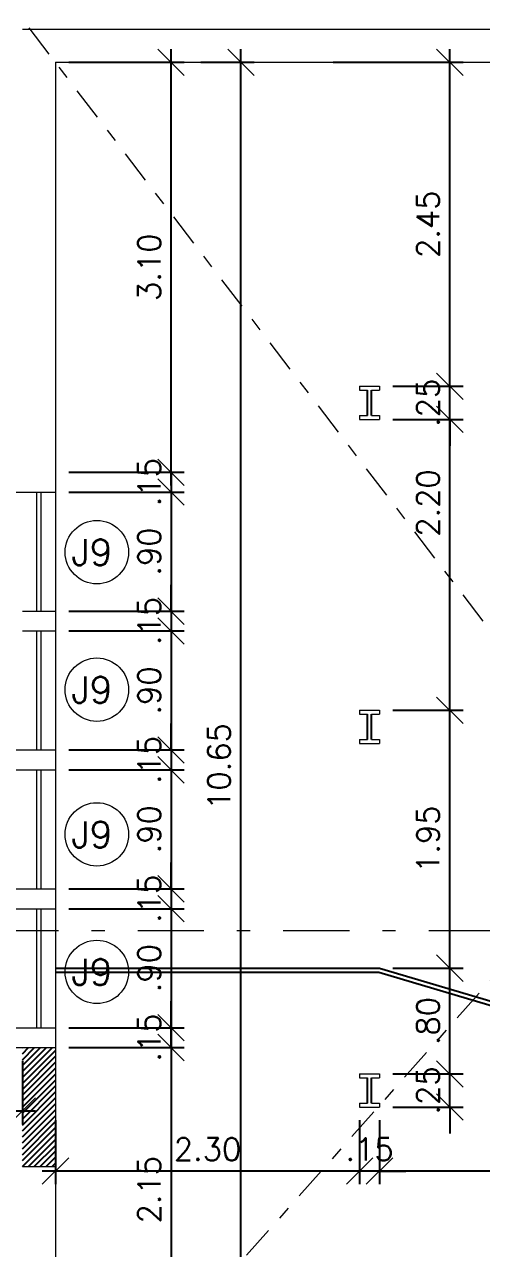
# Model space of a CAD drawing. Header units: millimetres. Extents: x 521 to 1055, y 261 to 520.
# Drawn here: x 743.57 to 747.02, y 495.5 to 504.75 of the extents above; entities that cross this region are included whole.
import ezdxf

# ---------------------------------------------------------------- set-up
doc = ezdxf.new("R2010")
doc.units = ezdxf.units.MM
for name, pattern in [('CONTINU', [0]), ('DASHDOT', [1, 0.5, -0.25, 0, -0.25]), ('DASHDOTX2', [2, 1, -0.5, 0, -0.5])]:
    doc.linetypes.add(name, pattern=pattern)
doc.layers.add('0.1', color=8, linetype='Continuous', lineweight=13)
doc.styles.add('ROMANS', font='romans')
doc.styles.get("Standard").update_dxf_attribs({"font": 'romans.shx'})
doc.dimstyles.new('Fares Eng - 50', dxfattribs={"dimscale": 2, "dimtxt": 0.085, "dimasz": 0.1, "dimexe": 0.05, "dimexo": 0.05, "dimgap": 0.04, "dimtad": 1, "dimzin": 4, "dimdsep": 46, "dimtxsty": 'ROMANS', "dimblk1": 'OBLIQUE', "dimblk2": 'OBLIQUE', "dimsah": 1, "dimcen": 0.05, "dimdle": 0.05, "dimclrd": 8, "dimclre": 8, "dimclrt": 8, "dimaunit": 1, "dimadec": 0, "dimazin": 0, "dimtfac": 1, "dimtix": 1, "dimtmove": 2, "dimatfit": 0, "dimldrblk": 'OPEN90', "dimfxl": 1, "dimtolj": 1, "dimtzin": 0, "dimarcsym": 0})

# ---------------------------------------------------------------- blocks, each defined once
blk = doc.blocks.new('_OBLIQUE')
at = {"color": 0, "linetype": 'ByBlock'}
blk.add_line((-0.5, -0.5), (0.5, 0.5), dxfattribs=at)
blk = doc.blocks.new('*D158')
at = {"layer": '0.1', "color": 8, "linetype": 'CONTINU', "lineweight": -2, "transparency": 16777216}
for p, q in [((744.6763, 501.2669), (744.6763, 504.5669)), ((743.9027, 504.4669), (744.7763, 504.4669)), ((743.9027, 501.3669), (744.7763, 501.3669))]:
    blk.add_line(p, q, dxfattribs=at)
at = {"layer": 'DEFPOINTS', "color": 0, "linetype": 'CONTINU', "lineweight": -2, "transparency": 16777216}
for p in [(743.8027, 504.4669), (744.6763, 504.4669), (743.8027, 501.3669)]:
    blk.add_point(p, dxfattribs=at)
at = {"layer": '0.1', "color": 8, "linetype": 'CONTINU', "lineweight": -2, "transparency": 16777216, "xscale": 0.2, "yscale": 0.2, "zscale": 0.2}
for p, rotation in [((744.6763, 504.4669), 90), ((744.6763, 501.3669), 270)]:
    blk.add_blockref('_OBLIQUE', p, dxfattribs=dict(at, rotation=rotation))
at = {"layer": '0.1', "color": 8, "linetype": 'CONTINU', "transparency": 16777216, "insert": (744.5113, 502.9169), "char_height": 0.17, "attachment_point": 5, "rotation": 90, "style": 'ROMANS'}
blk.add_mtext('\\A1;3.10', dxfattribs=at)
blk = doc.blocks.new('_Open90')
at = {"color": 0, "linetype": 'ByBlock', "lineweight": -2}
for p, q in [((-0.5, 0.5), (0, 0)), ((0, 0), (-1, 0)), ((0, 0), (-0.5, -0.5))]:
    blk.add_line(p, q, dxfattribs=at)
blk = doc.blocks.new('*D159')
at = {"layer": '0.1', "color": 8, "linetype": 'CONTINU', "lineweight": -2, "transparency": 16777216}
for p, q in [((744.6763, 501.3669), (744.6763, 501.5669)), ((743.9027, 501.3669), (744.7763, 501.3669)), ((744.6763, 501.3669), (744.6763, 501.2169)), ((743.9027, 501.2169), (744.7763, 501.2169)), ((744.6763, 501.2169), (744.6763, 501.0169))]:
    blk.add_line(p, q, dxfattribs=at)
at = {"layer": 'DEFPOINTS', "color": 0, "linetype": 'CONTINU', "lineweight": -2, "transparency": 16777216}
for p in [(743.8027, 501.3669), (743.8027, 501.2169), (744.6763, 501.2169)]:
    blk.add_point(p, dxfattribs=at)
at = {"layer": '0.1', "color": 8, "linetype": 'CONTINU', "lineweight": -2, "transparency": 16777216, "xscale": 0.2, "yscale": 0.2, "zscale": 0.2}
for p, rotation in [((744.6763, 501.3669), 270), ((744.6763, 501.2169), 90)]:
    blk.add_blockref('_OBLIQUE', p, dxfattribs=dict(at, rotation=rotation))
at = {"layer": '0.1', "color": 8, "linetype": 'CONTINU', "transparency": 16777216, "insert": (744.5113, 501.2919), "char_height": 0.17, "attachment_point": 5, "rotation": 90, "style": 'ROMANS'}
blk.add_mtext('\\A1;.15', dxfattribs=at)
blk = doc.blocks.new('*D160')
at = {"layer": '0.1', "color": 8, "linetype": 'CONTINU', "lineweight": -2, "transparency": 16777216}
for p, q in [((744.6763, 501.3169), (744.6763, 500.2169)), ((743.9027, 501.2169), (744.7763, 501.2169)), ((743.9027, 500.3169), (744.7763, 500.3169))]:
    blk.add_line(p, q, dxfattribs=at)
at = {"layer": 'DEFPOINTS', "color": 0, "linetype": 'CONTINU', "lineweight": -2, "transparency": 16777216}
for p in [(743.8027, 501.2169), (743.8027, 500.3169), (744.6763, 500.3169)]:
    blk.add_point(p, dxfattribs=at)
at = {"layer": '0.1', "color": 8, "linetype": 'CONTINU', "lineweight": -2, "transparency": 16777216, "xscale": 0.2, "yscale": 0.2, "zscale": 0.2}
for p, rotation in [((744.6763, 501.2169), 90), ((744.6763, 500.3169), 270)]:
    blk.add_blockref('_OBLIQUE', p, dxfattribs=dict(at, rotation=rotation))
at = {"layer": '0.1', "color": 8, "linetype": 'CONTINU', "transparency": 16777216, "insert": (744.5113, 500.7669), "char_height": 0.17, "attachment_point": 5, "rotation": 90, "style": 'ROMANS'}
blk.add_mtext('\\A1;.90', dxfattribs=at)
blk = doc.blocks.new('*D161')
at = {"layer": '0.1', "color": 8, "linetype": 'CONTINU', "lineweight": -2, "transparency": 16777216}
for p, q in [((744.6763, 500.3169), (744.6763, 500.5169)), ((743.9027, 500.3169), (744.7763, 500.3169)), ((744.6763, 500.3169), (744.6763, 500.1669)), ((743.9027, 500.1669), (744.7763, 500.1669)), ((744.6763, 500.1669), (744.6763, 499.9669))]:
    blk.add_line(p, q, dxfattribs=at)
at = {"layer": 'DEFPOINTS', "color": 0, "linetype": 'CONTINU', "lineweight": -2, "transparency": 16777216}
for p in [(743.8027, 500.3169), (743.8027, 500.1669), (744.6763, 500.1669)]:
    blk.add_point(p, dxfattribs=at)
at = {"layer": '0.1', "color": 8, "linetype": 'CONTINU', "lineweight": -2, "transparency": 16777216, "xscale": 0.2, "yscale": 0.2, "zscale": 0.2}
for p, rotation in [((744.6763, 500.3169), 270), ((744.6763, 500.1669), 90)]:
    blk.add_blockref('_OBLIQUE', p, dxfattribs=dict(at, rotation=rotation))
at = {"layer": '0.1', "color": 8, "linetype": 'CONTINU', "transparency": 16777216, "insert": (744.5113, 500.2419), "char_height": 0.17, "attachment_point": 5, "rotation": 90, "style": 'ROMANS'}
blk.add_mtext('\\A1;.15', dxfattribs=at)
blk = doc.blocks.new('*D162')
at = {"layer": '0.1', "color": 8, "linetype": 'CONTINU', "lineweight": -2, "transparency": 16777216}
for p, q in [((744.6763, 500.2669), (744.6763, 499.1669)), ((743.9027, 500.1669), (744.7763, 500.1669)), ((743.9027, 499.2669), (744.7763, 499.2669))]:
    blk.add_line(p, q, dxfattribs=at)
at = {"layer": 'DEFPOINTS', "color": 0, "linetype": 'CONTINU', "lineweight": -2, "transparency": 16777216}
for p in [(743.8027, 500.1669), (743.8027, 499.2669), (744.6763, 499.2669)]:
    blk.add_point(p, dxfattribs=at)
at = {"layer": '0.1', "color": 8, "linetype": 'CONTINU', "lineweight": -2, "transparency": 16777216, "xscale": 0.2, "yscale": 0.2, "zscale": 0.2}
for p, rotation in [((744.6763, 500.1669), 90), ((744.6763, 499.2669), 270)]:
    blk.add_blockref('_OBLIQUE', p, dxfattribs=dict(at, rotation=rotation))
at = {"layer": '0.1', "color": 8, "linetype": 'CONTINU', "transparency": 16777216, "insert": (744.5113, 499.7169), "char_height": 0.17, "attachment_point": 5, "rotation": 90, "style": 'ROMANS'}
blk.add_mtext('\\A1;.90', dxfattribs=at)
blk = doc.blocks.new('*D163')
at = {"layer": '0.1', "color": 8, "linetype": 'CONTINU', "lineweight": -2, "transparency": 16777216}
for p, q in [((744.6763, 499.2669), (744.6763, 499.4669)), ((743.9027, 499.2669), (744.7763, 499.2669)), ((744.6763, 499.2669), (744.6763, 499.1169)), ((743.9027, 499.1169), (744.7763, 499.1169)), ((744.6763, 499.1169), (744.6763, 498.9169))]:
    blk.add_line(p, q, dxfattribs=at)
at = {"layer": 'DEFPOINTS', "color": 0, "linetype": 'CONTINU', "lineweight": -2, "transparency": 16777216}
for p in [(743.8027, 499.2669), (743.8027, 499.1169), (744.6763, 499.1169)]:
    blk.add_point(p, dxfattribs=at)
at = {"layer": '0.1', "color": 8, "linetype": 'CONTINU', "lineweight": -2, "transparency": 16777216, "xscale": 0.2, "yscale": 0.2, "zscale": 0.2}
for p, rotation in [((744.6763, 499.2669), 270), ((744.6763, 499.1169), 90)]:
    blk.add_blockref('_OBLIQUE', p, dxfattribs=dict(at, rotation=rotation))
at = {"layer": '0.1', "color": 8, "linetype": 'CONTINU', "transparency": 16777216, "insert": (744.5113, 499.1919), "char_height": 0.17, "attachment_point": 5, "rotation": 90, "style": 'ROMANS'}
blk.add_mtext('\\A1;.15', dxfattribs=at)
blk = doc.blocks.new('*D164')
at = {"layer": '0.1', "color": 8, "linetype": 'CONTINU', "lineweight": -2, "transparency": 16777216}
for p, q in [((744.6763, 499.2169), (744.6763, 498.1169)), ((743.9027, 499.1169), (744.7763, 499.1169)), ((743.9027, 498.2169), (744.7763, 498.2169))]:
    blk.add_line(p, q, dxfattribs=at)
at = {"layer": 'DEFPOINTS', "color": 0, "linetype": 'CONTINU', "lineweight": -2, "transparency": 16777216}
for p in [(743.8027, 499.1169), (743.8027, 498.2169), (744.6763, 498.2169)]:
    blk.add_point(p, dxfattribs=at)
at = {"layer": '0.1', "color": 8, "linetype": 'CONTINU', "lineweight": -2, "transparency": 16777216, "xscale": 0.2, "yscale": 0.2, "zscale": 0.2}
for p, rotation in [((744.6763, 499.1169), 90), ((744.6763, 498.2169), 270)]:
    blk.add_blockref('_OBLIQUE', p, dxfattribs=dict(at, rotation=rotation))
at = {"layer": '0.1', "color": 8, "linetype": 'CONTINU', "transparency": 16777216, "insert": (744.5113, 498.6669), "char_height": 0.17, "attachment_point": 5, "rotation": 90, "style": 'ROMANS'}
blk.add_mtext('\\A1;.90', dxfattribs=at)
blk = doc.blocks.new('*D165')
at = {"layer": '0.1', "color": 8, "linetype": 'CONTINU', "lineweight": -2, "transparency": 16777216}
for p, q in [((744.6763, 498.2169), (744.6763, 498.4169)), ((743.9027, 498.2169), (744.7763, 498.2169)), ((744.6763, 498.2169), (744.6763, 498.0669)), ((743.9027, 498.0669), (744.7763, 498.0669)), ((744.6763, 498.0669), (744.6763, 497.8669))]:
    blk.add_line(p, q, dxfattribs=at)
at = {"layer": 'DEFPOINTS', "color": 0, "linetype": 'CONTINU', "lineweight": -2, "transparency": 16777216}
for p in [(743.8027, 498.2169), (743.8027, 498.0669), (744.6763, 498.0669)]:
    blk.add_point(p, dxfattribs=at)
at = {"layer": '0.1', "color": 8, "linetype": 'CONTINU', "lineweight": -2, "transparency": 16777216, "xscale": 0.2, "yscale": 0.2, "zscale": 0.2}
for p, rotation in [((744.6763, 498.2169), 270), ((744.6763, 498.0669), 90)]:
    blk.add_blockref('_OBLIQUE', p, dxfattribs=dict(at, rotation=rotation))
at = {"layer": '0.1', "color": 8, "linetype": 'CONTINU', "transparency": 16777216, "insert": (744.5113, 498.1419), "char_height": 0.17, "attachment_point": 5, "rotation": 90, "style": 'ROMANS'}
blk.add_mtext('\\A1;.15', dxfattribs=at)
blk = doc.blocks.new('*D166')
at = {"layer": '0.1', "color": 8, "linetype": 'CONTINU', "lineweight": -2, "transparency": 16777216}
for p, q in [((744.6763, 498.1669), (744.6763, 497.0669)), ((743.9027, 498.0669), (744.7763, 498.0669)), ((743.9027, 497.1669), (744.7763, 497.1669))]:
    blk.add_line(p, q, dxfattribs=at)
at = {"layer": 'DEFPOINTS', "color": 0, "linetype": 'CONTINU', "lineweight": -2, "transparency": 16777216}
for p in [(743.8027, 498.0669), (743.8027, 497.1669), (744.6763, 497.1669)]:
    blk.add_point(p, dxfattribs=at)
at = {"layer": '0.1', "color": 8, "linetype": 'CONTINU', "lineweight": -2, "transparency": 16777216, "xscale": 0.2, "yscale": 0.2, "zscale": 0.2}
for p, rotation in [((744.6763, 498.0669), 90), ((744.6763, 497.1669), 270)]:
    blk.add_blockref('_OBLIQUE', p, dxfattribs=dict(at, rotation=rotation))
at = {"layer": '0.1', "color": 8, "linetype": 'CONTINU', "transparency": 16777216, "insert": (744.5113, 497.6169), "char_height": 0.17, "attachment_point": 5, "rotation": 90, "style": 'ROMANS'}
blk.add_mtext('\\A1;.90', dxfattribs=at)
blk = doc.blocks.new('*D167')
at = {"layer": '0.1', "color": 8, "linetype": 'CONTINU', "lineweight": -2, "transparency": 16777216}
for p, q in [((744.6763, 497.1669), (744.6763, 497.3669)), ((743.9027, 497.1669), (744.7763, 497.1669)), ((744.6763, 497.0169), (744.6763, 497.1669)), ((743.9027, 497.0169), (744.7763, 497.0169)), ((744.6763, 497.0169), (744.6763, 496.8169))]:
    blk.add_line(p, q, dxfattribs=at)
at = {"layer": 'DEFPOINTS', "color": 0, "linetype": 'CONTINU', "lineweight": -2, "transparency": 16777216}
for p in [(743.8027, 497.1669), (744.6763, 497.1669), (743.8027, 497.0169)]:
    blk.add_point(p, dxfattribs=at)
at = {"layer": '0.1', "color": 8, "linetype": 'CONTINU', "lineweight": -2, "transparency": 16777216, "xscale": 0.2, "yscale": 0.2, "zscale": 0.2}
for p, rotation in [((744.6763, 497.1669), 270), ((744.6763, 497.0169), 90)]:
    blk.add_blockref('_OBLIQUE', p, dxfattribs=dict(at, rotation=rotation))
at = {"layer": '0.1', "color": 8, "linetype": 'CONTINU', "transparency": 16777216, "insert": (744.5113, 497.0919), "char_height": 0.17, "attachment_point": 5, "rotation": 90, "style": 'ROMANS'}
blk.add_mtext('\\A1;.15', dxfattribs=at)
blk = doc.blocks.new('*D91')
at = {"layer": '0.1', "color": 8, "linetype": 'CONTINU', "lineweight": -2, "transparency": 16777216}
for p, q in [((744.6763, 497.1169), (744.6763, 494.7669)), ((743.9027, 497.0169), (744.7763, 497.0169)), ((743.9027, 494.8669), (744.7763, 494.8669))]:
    blk.add_line(p, q, dxfattribs=at)
at = {"layer": 'DEFPOINTS', "color": 0, "linetype": 'CONTINU', "lineweight": -2, "transparency": 16777216}
for p in [(743.8027, 497.0169), (743.8027, 494.8669), (744.6763, 494.8669)]:
    blk.add_point(p, dxfattribs=at)
at = {"layer": '0.1', "color": 8, "linetype": 'CONTINU', "lineweight": -2, "transparency": 16777216, "xscale": 0.2, "yscale": 0.2, "zscale": 0.2}
for p, rotation in [((744.6763, 497.0169), 90), ((744.6763, 494.8669), 270)]:
    blk.add_blockref('_OBLIQUE', p, dxfattribs=dict(at, rotation=rotation))
at = {"layer": '0.1', "color": 8, "linetype": 'CONTINU', "transparency": 16777216, "insert": (744.5113, 495.9419), "char_height": 0.17, "attachment_point": 5, "rotation": 90, "style": 'ROMANS'}
blk.add_mtext('\\A1;2.15', dxfattribs=at)
blk = doc.blocks.new('*D168')
at = {"layer": '0.1', "color": 8, "linetype": 'CONTINU', "lineweight": -2, "transparency": 16777216}
for p, q in [((745.2048, 493.7169), (745.2048, 504.5669)), ((744.9027, 504.4669), (745.3048, 504.4669)), ((744.8763, 493.8169), (745.3048, 493.8169))]:
    blk.add_line(p, q, dxfattribs=at)
at = {"layer": 'DEFPOINTS', "color": 0, "linetype": 'CONTINU', "lineweight": -2, "transparency": 16777216}
for p in [(744.8027, 504.4669), (745.2048, 504.4669), (744.7763, 493.8169)]:
    blk.add_point(p, dxfattribs=at)
at = {"layer": '0.1', "color": 8, "linetype": 'CONTINU', "lineweight": -2, "transparency": 16777216, "xscale": 0.2, "yscale": 0.2, "zscale": 0.2}
for p, rotation in [((745.2048, 504.4669), 90), ((745.2048, 493.8169), 270)]:
    blk.add_blockref('_OBLIQUE', p, dxfattribs=dict(at, rotation=rotation))
at = {"layer": '0.1', "color": 8, "linetype": 'CONTINU', "transparency": 16777216, "insert": (745.0398, 499.1419), "char_height": 0.17, "attachment_point": 5, "rotation": 90, "style": 'ROMANS'}
blk.add_mtext('\\A1;10.65', dxfattribs=at)
blk = doc.blocks.new('*D217')
at = {"layer": '0.1', "color": 8, "linetype": 'CONTINU', "lineweight": -2, "transparency": 16777216}
for p, q in [((739.5027, 496.9169), (739.5027, 496.4368)), ((743.5527, 496.9169), (743.5527, 496.4368)), ((743.6527, 496.5368), (739.4027, 496.5368))]:
    blk.add_line(p, q, dxfattribs=at)
at = {"layer": 'DEFPOINTS', "color": 0, "linetype": 'CONTINU', "lineweight": -2, "transparency": 16777216}
for p in [(739.5027, 497.0169), (743.5527, 497.0169), (739.5027, 496.5368)]:
    blk.add_point(p, dxfattribs=at)
at = {"layer": '0.1', "color": 8, "linetype": 'CONTINU', "lineweight": -2, "transparency": 16777216, "xscale": 0.2, "yscale": 0.2, "zscale": 0.2, "rotation": 180}
blk.add_blockref('_OBLIQUE', (739.5027, 496.5368), dxfattribs=at)
at = {"layer": '0.1', "color": 8, "linetype": 'CONTINU', "lineweight": -2, "transparency": 16777216, "xscale": 0.2, "yscale": 0.2, "zscale": 0.2}
blk.add_blockref('_OBLIQUE', (743.5527, 496.5368), dxfattribs=at)
at = {"layer": '0.1', "color": 8, "linetype": 'CONTINU', "transparency": 16777216, "insert": (741.5277, 496.7018), "char_height": 0.17, "attachment_point": 5, "style": 'ROMANS'}
blk.add_mtext('\\A1;4.05', dxfattribs=at)
blk = doc.blocks.new('*D3544')
at = {"layer": '0.1', "color": 8, "linetype": 'CONTINU', "lineweight": -2, "transparency": 16777216}
for p, q in [((746.2527, 496.4669), (746.2527, 495.9832)), ((748.9527, 496.4669), (748.9527, 495.9832)), ((749.0527, 496.0832), (746.1527, 496.0832))]:
    blk.add_line(p, q, dxfattribs=at)
at = {"layer": 'DEFPOINTS', "color": 0, "linetype": 'CONTINU', "lineweight": -2, "transparency": 16777216}
for p in [(746.2527, 496.5669), (748.9527, 496.5669), (746.2527, 496.0832)]:
    blk.add_point(p, dxfattribs=at)
at = {"layer": '0.1', "color": 8, "linetype": 'CONTINU', "lineweight": -2, "transparency": 16777216, "xscale": 0.2, "yscale": 0.2, "zscale": 0.2, "rotation": 180}
blk.add_blockref('_OBLIQUE', (746.2527, 496.0832), dxfattribs=at)
at = {"layer": '0.1', "color": 8, "linetype": 'CONTINU', "lineweight": -2, "transparency": 16777216, "xscale": 0.2, "yscale": 0.2, "zscale": 0.2}
blk.add_blockref('_OBLIQUE', (748.9527, 496.0832), dxfattribs=at)
at = {"layer": '0.1', "color": 8, "linetype": 'CONTINU', "lineweight": -2, "transparency": 16777216, "insert": (747.6027, 496.2482), "char_height": 0.17, "attachment_point": 5, "style": 'ROMANS'}
blk.add_mtext('\\A1;2.70', dxfattribs=at)
blk = doc.blocks.new('*D3545')
at = {"layer": '0.1', "color": 8, "linetype": 'CONTINU', "lineweight": -2, "transparency": 16777216}
for p, q in [((746.1027, 496.4669), (746.1027, 495.9832)), ((746.2527, 496.4669), (746.2527, 495.9832)), ((746.1027, 496.0832), (745.9027, 496.0832)), ((746.2527, 496.0832), (746.1027, 496.0832)), ((746.2527, 496.0832), (746.4527, 496.0832))]:
    blk.add_line(p, q, dxfattribs=at)
at = {"layer": 'DEFPOINTS', "color": 0, "linetype": 'CONTINU', "lineweight": -2, "transparency": 16777216}
for p in [(746.1027, 496.5669), (746.2527, 496.5669), (746.1027, 496.0832)]:
    blk.add_point(p, dxfattribs=at)
at = {"layer": '0.1', "color": 8, "linetype": 'CONTINU', "lineweight": -2, "transparency": 16777216, "xscale": 0.2, "yscale": 0.2, "zscale": 0.2}
blk.add_blockref('_OBLIQUE', (746.1027, 496.0832), dxfattribs=at)
at = {"layer": '0.1', "color": 8, "linetype": 'CONTINU', "lineweight": -2, "transparency": 16777216, "xscale": 0.2, "yscale": 0.2, "zscale": 0.2, "rotation": 180}
blk.add_blockref('_OBLIQUE', (746.2527, 496.0832), dxfattribs=at)
at = {"layer": '0.1', "color": 8, "linetype": 'CONTINU', "lineweight": -2, "transparency": 16777216, "insert": (746.1777, 496.2482), "char_height": 0.17, "attachment_point": 5, "style": 'ROMANS'}
blk.add_mtext('\\A1;.15', dxfattribs=at)
blk = doc.blocks.new('*D3546')
at = {"layer": '0.1', "color": 8, "linetype": 'CONTINU', "lineweight": -2, "transparency": 16777216}
for p, q in [((743.8027, 496.4669), (743.8027, 495.9832)), ((746.1027, 496.4669), (746.1027, 495.9832)), ((746.2027, 496.0832), (743.7027, 496.0832))]:
    blk.add_line(p, q, dxfattribs=at)
at = {"layer": 'DEFPOINTS', "color": 0, "linetype": 'CONTINU', "lineweight": -2, "transparency": 16777216}
for p in [(743.8027, 496.5669), (746.1027, 496.5669), (743.8027, 496.0832)]:
    blk.add_point(p, dxfattribs=at)
at = {"layer": '0.1', "color": 8, "linetype": 'CONTINU', "lineweight": -2, "transparency": 16777216, "xscale": 0.2, "yscale": 0.2, "zscale": 0.2, "rotation": 180}
blk.add_blockref('_OBLIQUE', (743.8027, 496.0832), dxfattribs=at)
at = {"layer": '0.1', "color": 8, "linetype": 'CONTINU', "lineweight": -2, "transparency": 16777216, "xscale": 0.2, "yscale": 0.2, "zscale": 0.2}
blk.add_blockref('_OBLIQUE', (746.1027, 496.0832), dxfattribs=at)
at = {"layer": '0.1', "color": 8, "linetype": 'CONTINU', "lineweight": -2, "transparency": 16777216, "insert": (744.9527, 496.2482), "char_height": 0.17, "attachment_point": 5, "style": 'ROMANS'}
blk.add_mtext('\\A1;2.30', dxfattribs=at)
blk = doc.blocks.new('*D3547')
at = {"layer": '0.1', "color": 8, "linetype": 'CONTINU', "lineweight": -2, "transparency": 16777216}
for p, q in [((746.7849, 496.8169), (746.7849, 497.0169)), ((746.3527, 496.8169), (746.8849, 496.8169)), ((746.7849, 496.5669), (746.7849, 496.8169)), ((746.3527, 496.5669), (746.8849, 496.5669)), ((746.7849, 496.5669), (746.7849, 496.3669))]:
    blk.add_line(p, q, dxfattribs=at)
at = {"layer": 'DEFPOINTS', "color": 0, "linetype": 'CONTINU', "lineweight": -2, "transparency": 16777216}
for p in [(746.2527, 496.8169), (746.7849, 496.8169), (746.2527, 496.5669)]:
    blk.add_point(p, dxfattribs=at)
at = {"layer": '0.1', "color": 8, "linetype": 'CONTINU', "lineweight": -2, "transparency": 16777216, "xscale": 0.2, "yscale": 0.2, "zscale": 0.2}
for p, rotation in [((746.7849, 496.8169), 270), ((746.7849, 496.5669), 90)]:
    blk.add_blockref('_OBLIQUE', p, dxfattribs=dict(at, rotation=rotation))
at = {"layer": '0.1', "color": 8, "linetype": 'CONTINU', "lineweight": -2, "transparency": 16777216, "insert": (746.6199, 496.6919), "char_height": 0.17, "attachment_point": 5, "rotation": 90, "style": 'ROMANS'}
blk.add_mtext('\\A1;.25', dxfattribs=at)
blk = doc.blocks.new('*D3541')
at = {"layer": '0.1', "color": 8, "linetype": 'CONTINU', "lineweight": -2, "transparency": 16777216}
for p, q in [((746.7849, 496.7169), (746.7849, 497.7169)), ((746.3527, 497.6169), (746.8849, 497.6169)), ((746.3527, 496.8169), (746.8849, 496.8169))]:
    blk.add_line(p, q, dxfattribs=at)
at = {"layer": 'DEFPOINTS', "color": 0, "linetype": 'CONTINU', "lineweight": -2, "transparency": 16777216}
for p in [(746.2527, 497.6169), (746.7849, 497.6169), (746.2527, 496.8169)]:
    blk.add_point(p, dxfattribs=at)
at = {"layer": '0.1', "color": 8, "linetype": 'CONTINU', "lineweight": -2, "transparency": 16777216, "xscale": 0.2, "yscale": 0.2, "zscale": 0.2}
for p, rotation in [((746.7849, 497.6169), 90), ((746.7849, 496.8169), 270)]:
    blk.add_blockref('_OBLIQUE', p, dxfattribs=dict(at, rotation=rotation))
at = {"layer": '0.1', "color": 8, "linetype": 'CONTINU', "lineweight": -2, "transparency": 16777216, "insert": (746.6199, 497.2169), "char_height": 0.17, "attachment_point": 5, "rotation": 90, "style": 'ROMANS'}
blk.add_mtext('\\A1;.80', dxfattribs=at)
blk = doc.blocks.new('*D3548')
at = {"layer": '0.1', "color": 8, "linetype": 'CONTINU', "lineweight": -2, "transparency": 16777216}
for p, q in [((746.7849, 497.5169), (746.7849, 499.6669)), ((746.3527, 499.5669), (746.8849, 499.5669)), ((746.3527, 497.6169), (746.8849, 497.6169))]:
    blk.add_line(p, q, dxfattribs=at)
at = {"layer": 'DEFPOINTS', "color": 0, "linetype": 'CONTINU', "lineweight": -2, "transparency": 16777216}
for p in [(746.2527, 499.5669), (746.7849, 499.5669), (746.2527, 497.6169)]:
    blk.add_point(p, dxfattribs=at)
at = {"layer": '0.1', "color": 8, "linetype": 'CONTINU', "lineweight": -2, "transparency": 16777216, "xscale": 0.2, "yscale": 0.2, "zscale": 0.2}
for p, rotation in [((746.7849, 499.5669), 90), ((746.7849, 497.6169), 270)]:
    blk.add_blockref('_OBLIQUE', p, dxfattribs=dict(at, rotation=rotation))
at = {"layer": '0.1', "color": 8, "linetype": 'CONTINU', "lineweight": -2, "transparency": 16777216, "insert": (746.6199, 498.5919), "char_height": 0.17, "attachment_point": 5, "rotation": 90, "style": 'ROMANS'}
blk.add_mtext('\\A1;1.95', dxfattribs=at)
blk = doc.blocks.new('*D3542')
at = {"layer": '0.1', "color": 8, "linetype": 'CONTINU', "lineweight": -2, "transparency": 16777216}
for p, q in [((746.7849, 499.4669), (746.7849, 501.8669)), ((746.3527, 501.7669), (746.8849, 501.7669)), ((746.3527, 499.5669), (746.8849, 499.5669))]:
    blk.add_line(p, q, dxfattribs=at)
at = {"layer": 'DEFPOINTS', "color": 0, "linetype": 'CONTINU', "lineweight": -2, "transparency": 16777216}
for p in [(746.2527, 501.7669), (746.7849, 501.7669), (746.2527, 499.5669)]:
    blk.add_point(p, dxfattribs=at)
at = {"layer": '0.1', "color": 8, "linetype": 'CONTINU', "lineweight": -2, "transparency": 16777216, "xscale": 0.2, "yscale": 0.2, "zscale": 0.2}
for p, rotation in [((746.7849, 501.7669), 90), ((746.7849, 499.5669), 270)]:
    blk.add_blockref('_OBLIQUE', p, dxfattribs=dict(at, rotation=rotation))
at = {"layer": '0.1', "color": 8, "linetype": 'CONTINU', "lineweight": -2, "transparency": 16777216, "insert": (746.6199, 501.1343), "char_height": 0.17, "attachment_point": 5, "rotation": 90, "style": 'ROMANS'}
blk.add_mtext('\\A1;2.20', dxfattribs=at)
blk = doc.blocks.new('*D3549')
at = {"layer": '0.1', "color": 8, "linetype": 'CONTINU', "lineweight": -2, "transparency": 16777216}
for p, q in [((746.7849, 502.0169), (746.7849, 502.2169)), ((746.3527, 502.0169), (746.8849, 502.0169)), ((746.7849, 501.7669), (746.7849, 502.0169)), ((746.3527, 501.7669), (746.8849, 501.7669)), ((746.7849, 501.7669), (746.7849, 501.5669))]:
    blk.add_line(p, q, dxfattribs=at)
at = {"layer": 'DEFPOINTS', "color": 0, "linetype": 'CONTINU', "lineweight": -2, "transparency": 16777216}
for p in [(746.2527, 502.0169), (746.7849, 502.0169), (746.2527, 501.7669)]:
    blk.add_point(p, dxfattribs=at)
at = {"layer": '0.1', "color": 8, "linetype": 'CONTINU', "lineweight": -2, "transparency": 16777216, "xscale": 0.2, "yscale": 0.2, "zscale": 0.2}
for p, rotation in [((746.7849, 502.0169), 270), ((746.7849, 501.7669), 90)]:
    blk.add_blockref('_OBLIQUE', p, dxfattribs=dict(at, rotation=rotation))
at = {"layer": '0.1', "color": 8, "linetype": 'CONTINU', "lineweight": -2, "transparency": 16777216, "insert": (746.6199, 501.8919), "char_height": 0.17, "attachment_point": 5, "rotation": 90, "style": 'ROMANS'}
blk.add_mtext('\\A1;.25', dxfattribs=at)
blk = doc.blocks.new('*D3550')
at = {"layer": '0.1', "color": 8, "linetype": 'CONTINU', "lineweight": -2, "transparency": 16777216}
for p, q in [((746.7849, 501.9169), (746.7849, 504.5669)), ((745.9027, 504.4669), (746.8849, 504.4669)), ((746.3527, 502.0169), (746.8849, 502.0169))]:
    blk.add_line(p, q, dxfattribs=at)
at = {"layer": 'DEFPOINTS', "color": 0, "linetype": 'CONTINU', "lineweight": -2, "transparency": 16777216}
for p in [(745.8027, 504.4669), (746.7849, 504.4669), (746.2527, 502.0169)]:
    blk.add_point(p, dxfattribs=at)
at = {"layer": '0.1', "color": 8, "linetype": 'CONTINU', "lineweight": -2, "transparency": 16777216, "xscale": 0.2, "yscale": 0.2, "zscale": 0.2}
for p, rotation in [((746.7849, 504.4669), 90), ((746.7849, 502.0169), 270)]:
    blk.add_blockref('_OBLIQUE', p, dxfattribs=dict(at, rotation=rotation))
at = {"layer": '0.1', "color": 8, "linetype": 'CONTINU', "lineweight": -2, "transparency": 16777216, "insert": (746.6199, 503.2419), "char_height": 0.17, "attachment_point": 5, "rotation": 90, "style": 'ROMANS'}
blk.add_mtext('\\A1;2.45', dxfattribs=at)

msp = doc.modelspace()

# ---------------------------------------------------------------- hatches: boundary and pattern name
at = {"layer": '0.1', "linetype": 'CONTINU', "lineweight": -2}
h = msp.add_hatch(dxfattribs=at)
h.set_pattern_fill('ANSI31', color=8, scale=0.01, style=0)
h.set_pattern_definition([(45, (743.55272, 496.116922), (-0.0224506, 0.0224506), [])])
h.paths.add_polyline_path([(743.80272, 497.01692), (743.55272, 497.01692), (743.55272, 496.11692), (743.80272, 496.11692)])

# ---------------------------------------------------------------- linework, layer by layer
at = {"layer": '0.1', "color": 7}
for p, q in [((743.55272, 504.71692), (755.45272, 504.71692)), ((743.80272, 504.46692), (743.80272, 501.21692)), ((743.80272, 504.46692), (748.90272, 504.46692)), ((739.65272, 501.21692), (743.80272, 501.21692)), ((743.55272, 500.31692), (743.80272, 500.31692)), ((743.80272, 500.31692), (743.80272, 500.16692)), ((743.55272, 500.16692), (743.80272, 500.16692)), ((739.65272, 499.26692), (743.80272, 499.26692)), ((743.80272, 499.26692), (743.80272, 499.11692)), ((742.35272, 499.11692), (743.80272, 499.11692)), ((742.35272, 498.21692), (743.80272, 498.21692)), ((743.80272, 498.21692), (743.80272, 498.06692)), ((742.35272, 498.06692), (743.80272, 498.06692)), ((742.35272, 497.16692), (743.80272, 497.16692)), ((743.80272, 497.16692), (743.80272, 497.01692)), ((739.50272, 497.01692), (743.80272, 497.01692)), ((743.80272, 497.01692), (743.80272, 493.81692))]:
    msp.add_line(p, q, dxfattribs=at)
at = {"layer": '0.1', "color": 8, "linetype": 'DASHDOT', "ltscale": 0.5}
for p, q in [((752.14148, 493.57026), (743.58398, 504.75276)), ((750.98648, 501.91776), (743.58398, 493.57026))]:
    msp.add_line(p, q, dxfattribs=at)
at = {"layer": '0.1', "color": 8}
for p, q in [((746.10272, 502.01692), (746.10272, 501.98692)), ((746.10272, 502.01692), (746.25272, 502.01692)), ((746.10272, 501.98692), (746.16272, 501.98692)), ((746.19272, 501.98692), (746.25272, 501.98692)), ((746.25272, 502.01692), (746.25272, 501.98692)), ((746.10272, 501.79692), (746.10272, 501.76692)), ((746.10272, 501.79692), (746.16272, 501.79692)), ((746.10272, 501.76692), (746.25272, 501.76692)), ((746.19272, 501.79692), (746.25272, 501.79692)), ((746.25272, 501.79692), (746.25272, 501.76692)), ((743.66272, 500.31692), (743.66272, 501.21692)), ((743.69272, 501.21692), (743.69272, 500.31692)), ((743.80272, 501.21692), (743.80272, 500.31692)), ((743.66272, 499.26692), (743.66272, 500.16692)), ((743.69272, 500.16692), (743.69272, 499.26692)), ((743.80272, 500.16692), (743.80272, 499.26692)), ((746.10272, 499.56692), (746.10272, 499.53692)), ((746.10272, 499.56692), (746.25272, 499.56692)), ((746.10272, 499.53692), (746.16272, 499.53692)), ((746.19272, 499.53692), (746.25272, 499.53692)), ((746.25272, 499.56692), (746.25272, 499.53692)), ((746.10272, 499.34692), (746.10272, 499.31692)), ((746.10272, 499.34692), (746.16272, 499.34692)), ((746.19272, 499.34692), (746.25272, 499.34692)), ((746.25272, 499.34692), (746.25272, 499.31692)), ((746.10272, 499.31692), (746.25272, 499.31692)), ((743.66272, 498.21692), (743.66272, 499.11692)), ((743.69272, 499.11692), (743.69272, 498.21692)), ((743.80272, 499.11692), (743.80272, 498.21692)), ((743.66272, 497.16692), (743.66272, 498.06692)), ((743.69272, 498.06692), (743.69272, 497.16692)), ((743.80272, 498.06692), (743.80272, 497.16692)), ((746.10272, 496.81692), (746.10272, 496.78692)), ((746.10272, 496.81692), (746.25272, 496.81692)), ((746.10272, 496.78692), (746.16272, 496.78692)), ((746.19272, 496.78692), (746.25272, 496.78692)), ((746.25272, 496.81692), (746.25272, 496.78692)), ((746.10272, 496.59692), (746.10272, 496.56692)), ((746.10272, 496.59692), (746.16272, 496.59692)), ((746.10272, 496.56692), (746.25272, 496.56692)), ((746.19272, 496.59692), (746.25272, 496.59692)), ((746.25272, 496.59692), (746.25272, 496.56692)), ((743.55272, 496.11692), (743.80272, 496.11692))]:
    msp.add_line(p, q, dxfattribs=at)
at = {"layer": '0.1', "color": 8, "linetype": 'CONTINU', "lineweight": -2}
for p, q in [((746.16272, 501.79692), (746.16272, 501.98692)), ((746.19272, 501.79692), (746.19272, 501.98692)), ((746.16272, 499.34692), (746.16272, 499.53692)), ((746.19272, 499.34692), (746.19272, 499.53692)), ((743.80272, 497.61692), (746.25272, 497.61692)), ((743.80272, 497.58692), (746.24837, 497.58692)), ((746.24837, 497.58692), (748.84712, 496.81692)), ((746.25272, 497.61692), (748.95272, 496.81692)), ((746.16272, 496.59692), (746.16272, 496.78692)), ((746.19272, 496.59692), (746.19272, 496.78692))]:
    msp.add_line(p, q, dxfattribs=at)
at = {"layer": '0.1', "color": 8, "linetype": 'DASHDOTX2', "ltscale": 0.5}
msp.add_line((667.42476, 497.90205), (756.12641, 497.90205), dxfattribs=at)
at = {"layer": '0.1', "color": 8}
for centre in [(744.11557, 500.7628), (744.11557, 499.72284), (744.11557, 498.62886), (744.11557, 497.5889)]:
    msp.add_circle(centre, 0.23964, dxfattribs=at)

# ---------------------------------------------------------------- texts
for p in [(743.92496, 500.66129), (743.92496, 499.62133), (743.92496, 498.52734), (743.92496, 497.48738)]:
    msp.add_text('J9', height=0.2, dxfattribs=at).set_placement(p)

# ---------------------------------------------------------------- dimensions: what is measured, and where the dimension line sits
at = {"layer": '0.1', "color": 8, "linetype": 'CONTINU'}
for base, p1, p2, picture, middle in [((744.6763, 504.46692), (743.80272, 501.36692), (743.80272, 504.46692), '*D158', (744.5113, 502.91692)), ((745.20477, 504.46692), (744.7763, 493.81692), (744.80272, 504.46692), '*D168', (745.03977, 499.14192)), ((744.6763, 501.21692), (743.80272, 501.36692), (743.80272, 501.21692), '*D159', (744.5113, 501.29192)), ((744.6763, 500.31692), (743.80272, 501.21692), (743.80272, 500.31692), '*D160', (744.5113, 500.76692)), ((744.6763, 500.16692), (743.80272, 500.31692), (743.80272, 500.16692), '*D161', (744.5113, 500.24192)), ((744.6763, 499.26692), (743.80272, 500.16692), (743.80272, 499.26692), '*D162', (744.5113, 499.71692)), ((744.6763, 499.11692), (743.80272, 499.26692), (743.80272, 499.11692), '*D163', (744.5113, 499.19192)), ((744.6763, 498.21692), (743.80272, 499.11692), (743.80272, 498.21692), '*D164', (744.5113, 498.66692)), ((744.6763, 498.06692), (743.80272, 498.21692), (743.80272, 498.06692), '*D165', (744.5113, 498.14192)), ((744.6763, 497.16692), (743.80272, 498.06692), (743.80272, 497.16692), '*D166', (744.5113, 497.61692)), ((744.6763, 497.16692), (743.80272, 497.01692), (743.80272, 497.16692), '*D167', (744.5113, 497.09192)), ((744.6763, 494.86692), (743.80272, 497.01692), (743.80272, 494.86692), '*D91', (744.5113, 495.94192))]:
    dim = msp.add_linear_dim(base=base, p1=p1, p2=p2, angle=90, dimstyle='Fares Eng - 50', dxfattribs=at)
    dim.commit()
    dim.dimension.update_dxf_attribs({"geometry": picture, "text_midpoint": middle})
at = {"layer": '0.1', "color": 8, "linetype": 'CONTINU', "lineweight": -2}
for base, p1, p2, picture, middle in [((746.78489, 504.46692), (746.25272, 502.01692), (745.80272, 504.46692), '*D3550', (746.61989, 503.24192)), ((746.78489, 502.01692), (746.25272, 501.76692), (746.25272, 502.01692), '*D3549', (746.61989, 501.89192)), ((746.78489, 499.56692), (746.25272, 497.61692), (746.25272, 499.56692), '*D3548', (746.61989, 498.59192)), ((746.78489, 497.61692), (746.25272, 496.81692), (746.25272, 497.61692), '*D3541', (746.61989, 497.21692)), ((746.78489, 496.81692), (746.25272, 496.56692), (746.25272, 496.81692), '*D3547', (746.61989, 496.69192))]:
    dim = msp.add_linear_dim(base=base, p1=p1, p2=p2, angle=90, dimstyle='Fares Eng - 50', dxfattribs=at)
    dim.commit()
    dim.dimension.update_dxf_attribs({"geometry": picture, "text_midpoint": middle})
dim = msp.add_linear_dim(base=(746.78489, 501.76692), p1=(746.25272, 499.56692), p2=(746.25272, 501.76692), angle=90, dimstyle='Fares Eng - 50', dxfattribs=at)
dim.commit()
dim.dimension.update_dxf_attribs({"geometry": '*D3542', "text_midpoint": (746.61989, 501.13429), "dimtype": 160})
at = {"layer": '0.1', "color": 8, "linetype": 'CONTINU'}
dim = msp.add_linear_dim(base=(739.50272, 496.53677), p1=(743.55272, 497.01692), p2=(739.50272, 497.01692), dimstyle='Fares Eng - 50', dxfattribs=at)
dim.commit()
dim.dimension.update_dxf_attribs({"geometry": '*D217', "text_midpoint": (741.52772, 496.70177)})
at = {"layer": '0.1', "color": 8, "linetype": 'CONTINU', "lineweight": -2}
for base, p1, p2, picture, middle in [((743.80272, 496.08324), (746.10272, 496.56692), (743.80272, 496.56692), '*D3546', (744.95272, 496.24824)), ((746.10272, 496.08324), (746.25272, 496.56692), (746.10272, 496.56692), '*D3545', (746.17772, 496.24824)), ((746.25272, 496.08324), (748.95272, 496.56692), (746.25272, 496.56692), '*D3544', (747.60272, 496.24824))]:
    dim = msp.add_linear_dim(base=base, p1=p1, p2=p2, dimstyle='Fares Eng - 50', dxfattribs=at)
    dim.commit()
    dim.dimension.update_dxf_attribs({"geometry": picture, "text_midpoint": middle})

doc.saveas('drawing.dxf')
